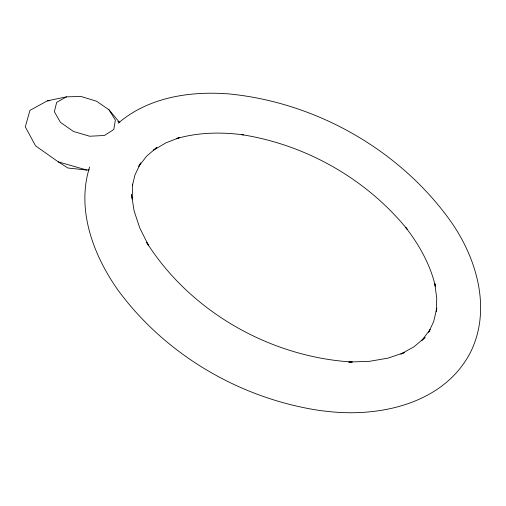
<?xml version="1.0" encoding="UTF-8"?>
<svg xmlns="http://www.w3.org/2000/svg" width="506" height="506" viewBox="0 0 506 506"><rect width="100%" height="100%" fill="white"/><g stroke="black" fill="none" stroke-linecap="round" stroke-linejoin="round"><path stroke-width="0.76" d="M436.254 311.715L436.735 298.236L434.768 283.556L435.47 286.516M436.602 309.596L436.792 308.154L433.718 321.462L428.62 332.404M132.319 185.632L132.635 184.121L132.192 199.092L131.547 194.576L134.096 210.857L139.757 227.959L148.555 245.549L146.67 242.456C190.635 311.949 270.514 357.072 352.271 362.024L348.798 362.03L369.399 361.335L388.077 358.115L404.484 352.549L401.005 354.048M132.408 185.626L134.925 175.038L140.731 162.907L138.777 166.164M89.651 166.993C76.064 209.37 93.319 255.157 117.873 289.938L119.72 292.436C167.758 356.502 242.482 399.392 321.55 410.752L324.454 411.017C378.127 418.114 444.072 404.275 470.732 351.834C491.516 309.318 476.911 258.743 451.105 221.875L449.53 219.655C398.228 148.834 314.821 102.035 227.89 93.812L225.372 93.692C187.96 91.219 147.48 97.974 118.315 123.141M429.037 331.702L430.1 329.627L421.707 340.582M138.865 166.196L146.588 156.234L156.873 147.373L153.641 150.061L165.917 142.863L179.756 137.487L176.328 138.669C198.042 132.332 220.989 131.933 243.304 134.836L241.217 134.583C305.498 144.488 366.009 178.7 407.128 229.167L405.673 227.396C419.246 244.967 430.404 264.758 435.438 286.535M422.282 340.045L425.135 337.331L414.028 346.762L400.992 353.972M66.507 96.855L56.666 102.351L54.351 111.687L60.461 122.389L73.465 131.446L89.682 136.24L104.476 135.469L113.799 129.485L115.349 120.074L108.986 109.777L96.501 101.2L81.049 96.482L66.507 96.855L47.343 100.814L29.93 110.397L25.3 126.835L35.559 145.848L58.298 161.876L67.943 168.011L86.823 170.06L89.17 169.883M47.343 100.814L49.689 100.751M58.298 161.876L86.823 170.06M117.866 121.345L119.15 122.231M108.986 109.777L119.795 122.673"/></g></svg>
